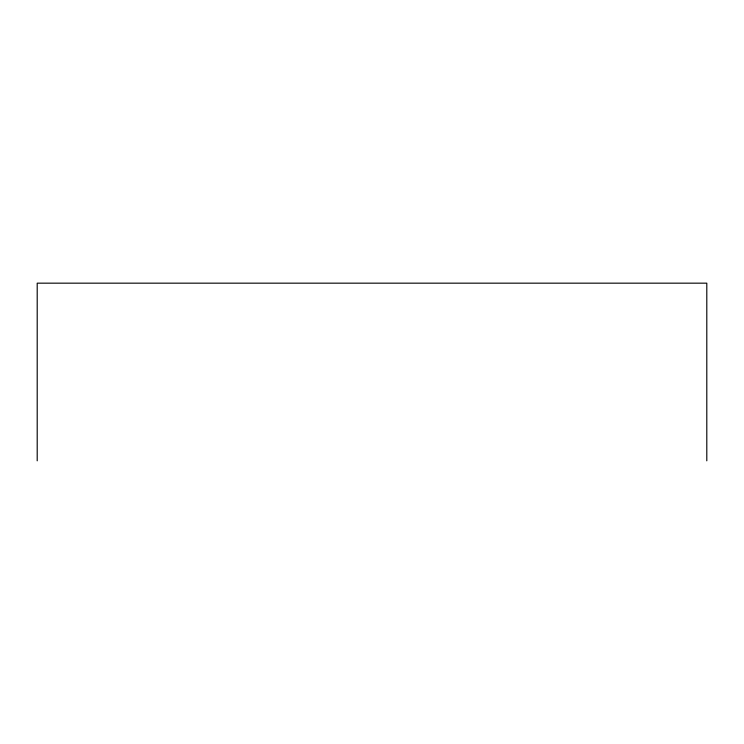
<?xml version="1.0" encoding="UTF-8"?>
<svg xmlns="http://www.w3.org/2000/svg" width="744" height="744" viewBox="0 0 744 744"><rect width="100%" height="100%" fill="white"/><g stroke="black" fill="none" stroke-linecap="round" stroke-linejoin="round"><path stroke-width="1.12" d="M706.8 460.834L706.8 283.166L37.2 283.166L37.2 460.834"/></g></svg>
